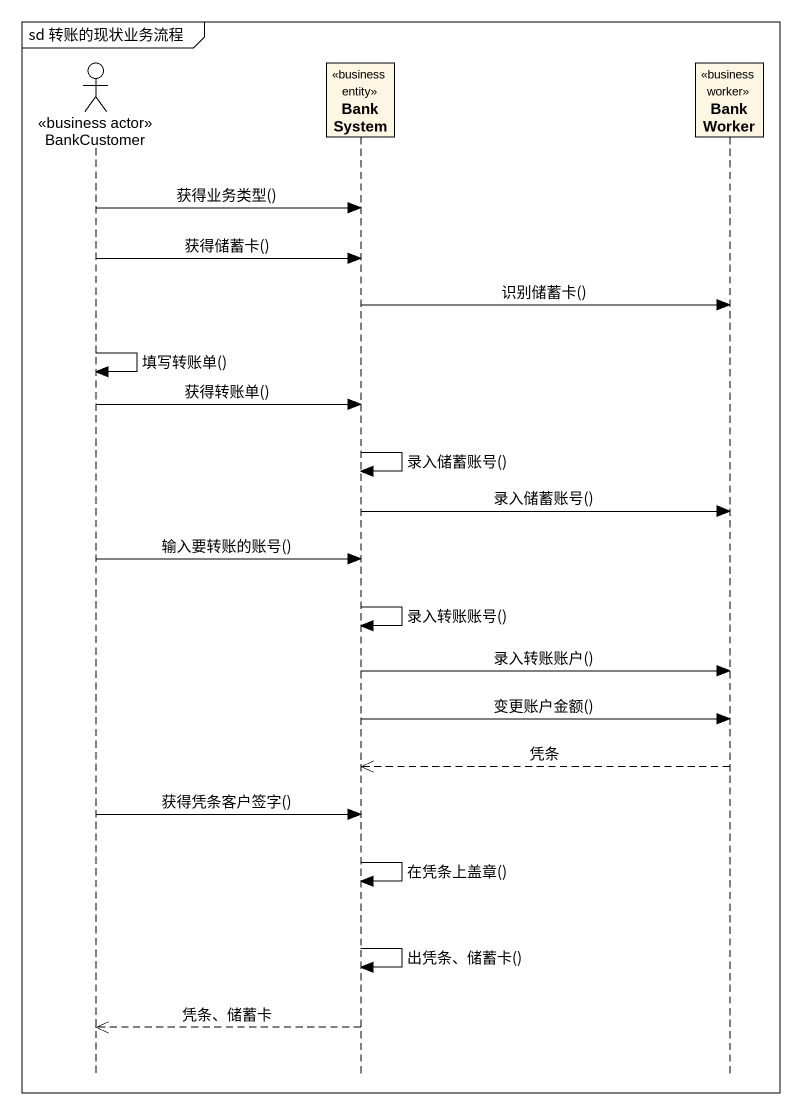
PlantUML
@startuml
mainframe sd 转账的现状业务流程
hide footbox
actor BankCustomer <<business actor>>
participant BankSystem <<business entity>>
participant BankWorker <<business worker>>

BankCustomer -> BankSystem : 获得业务类型()
BankCustomer -> BankSystem : 获得储蓄卡()
BankSystem -> BankWorker : 识别储蓄卡()
BankCustomer -> BankCustomer : 填写转账单()
BankCustomer -> BankSystem : 获得转账单()
BankSystem -> BankSystem : 录入储蓄账号()
BankSystem -> BankWorker : 录入储蓄账号()
BankCustomer -> BankSystem : 输入要转账的账号()
BankSystem -> BankSystem : 录入转账账号()
BankSystem -> BankWorker : 录入转账账户()
BankSystem -> BankWorker : 变更账户金额()
BankWorker -->> BankSystem : 凭条
BankCustomer -> BankSystem : 获得凭条客户签字()
BankSystem -> BankSystem : 在凭条上盖章()
BankSystem -> BankSystem : 出凭条、储蓄卡()
BankSystem -->> BankCustomer : 凭条、储蓄卡
@enduml
